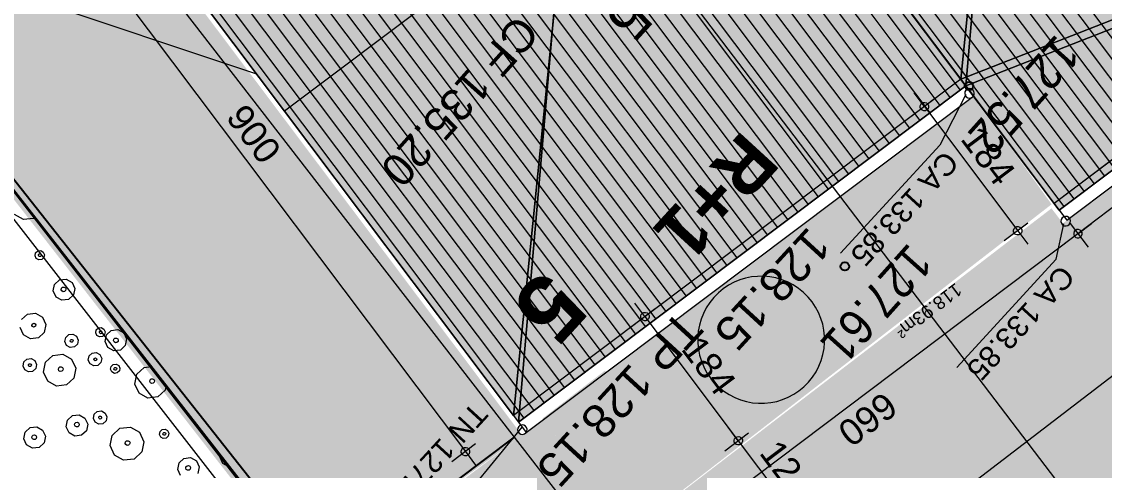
# Model space of a CAD drawing. Header units: metres. Extents: x -2858 to 512, y -1995 to 1252.
# Drawn here: x -535.48 to -522.69, y 375.86 to 381.16 of the extents above; entities that cross this region are included whole.
import ezdxf
from ezdxf.enums import TextEntityAlignment as Align
from ezdxf.lldxf.tags import DXFTag

# ---------------------------------------------------------------- set-up
doc = ezdxf.new("R2010")
doc.units = ezdxf.units.M
doc.header["$PDMODE"] = 33
doc.header["$PDSIZE"] = 0.1
for name, color, linetype in [('Calque commun', 7, 'Continuous'), ('Calque11', 7, 'Continuous'), ('Calque14', 7, 'Continuous'), ('Calque15', 7, 'Continuous'), ('Calque17', 7, 'Continuous'), ('Textes', 7, 'Continuous')]:
    doc.layers.add(name, color=color, linetype=linetype)
doc.styles.add('Arial11', font='arial.ttf', dxfattribs={"height": 0.154626})
doc.styles.add('Arial12', font='arial.ttf', dxfattribs={"width": 0.9, "height": 0.41584})
doc.styles.add('Arial18', font='arial.ttf', dxfattribs={"height": 0.309252})
doc.styles.add('Arial22', font='arial.ttf', dxfattribs={"height": 0.966411})
doc.styles.add('Arial5', font='arialbd.ttf', dxfattribs={"height": 0.618139})
doc.styles.add('Arial6', font='arialbd.ttf', dxfattribs={"height": 0.772674})
doc.styles.add('Arial7', font='arial.ttf', dxfattribs={"height": 0.395842})
doc.styles.add('Arial8', font='arial.ttf', dxfattribs={"height": 0.494803})
tags = doc.linetypes.add('DASHDOT2', pattern=[0.5, 0.25, -0.125, 0, -0.125]).pattern_tags.tags
tags[10:11] = [DXFTag(74, 4), DXFTag(75, 0), DXFTag(340, '0'), DXFTag(46, 1.0), DXFTag(50, 0.0), DXFTag(44, 0.0), DXFTag(45, 0.0)]
tags[8:9] = [DXFTag(74, 4), DXFTag(75, 0), DXFTag(340, '0'), DXFTag(46, 1.0), DXFTag(50, 0.0), DXFTag(44, 0.0), DXFTag(45, 0.0)]
tags[6:7] = [DXFTag(74, 4), DXFTag(75, 0), DXFTag(340, '0'), DXFTag(46, 1.0), DXFTag(50, 0.0), DXFTag(44, 0.0), DXFTag(45, 0.0)]
tags[4:5] = [DXFTag(74, 4), DXFTag(75, 0), DXFTag(340, '0'), DXFTag(46, 1.0), DXFTag(50, 0.0), DXFTag(44, 0.0), DXFTag(45, 0.0)]
tags = doc.linetypes.add('HIDDEN', pattern=[0.375, 0.25, -0.125]).pattern_tags.tags
tags[6:7] = [DXFTag(74, 4), DXFTag(75, 0), DXFTag(340, '0'), DXFTag(46, 1.0), DXFTag(50, 0.0), DXFTag(44, 0.0), DXFTag(45, 0.0)]
tags[4:5] = [DXFTag(74, 4), DXFTag(75, 0), DXFTag(340, '0'), DXFTag(46, 1.0), DXFTag(50, 0.0), DXFTag(44, 0.0), DXFTag(45, 0.0)]
tags = doc.linetypes.add('HIDDEN2', pattern=[0.1875, 0.125, -0.0625]).pattern_tags.tags
tags[6:7] = [DXFTag(74, 4), DXFTag(75, 0), DXFTag(340, '0'), DXFTag(46, 1.0), DXFTag(50, 0.0), DXFTag(44, 0.0), DXFTag(45, 0.0)]
tags[4:5] = [DXFTag(74, 4), DXFTag(75, 0), DXFTag(340, '0'), DXFTag(46, 1.0), DXFTag(50, 0.0), DXFTag(44, 0.0), DXFTag(45, 0.0)]
tags = doc.linetypes.add('HIDDENX2', pattern=[0.75, 0.5, -0.25]).pattern_tags.tags
tags[6:7] = [DXFTag(74, 4), DXFTag(75, 0), DXFTag(340, '0'), DXFTag(46, 1.0), DXFTag(50, 0.0), DXFTag(44, 0.0), DXFTag(45, 0.0)]
tags[4:5] = [DXFTag(74, 4), DXFTag(75, 0), DXFTag(340, '0'), DXFTag(46, 1.0), DXFTag(50, 0.0), DXFTag(44, 0.0), DXFTag(45, 0.0)]

# ---------------------------------------------------------------- blocks, each defined once
blk = doc.blocks.new('hatch4')
at = {"layer": 'Calque commun', "color": 6, "linetype": 'Continuous', "lineweight": 9}
for p, q in [((-20.173, -9.729), (-20.173, -0.529)), ((-20.023, -9.729), (-20.023, -0.529)), ((-19.873, -9.729), (-19.873, -0.529)), ((-19.723, -9.729), (-19.723, -0.529)), ((-19.573, -9.729), (-19.573, -0.529)), ((-19.423, -9.729), (-19.423, -0.529)), ((-19.273, -9.729), (-19.273, -0.529)), ((-19.123, -9.729), (-19.123, -0.529)), ((-18.973, -9.729), (-18.973, -0.529)), ((-18.823, -9.729), (-18.823, -0.529)), ((-18.673, -9.729), (-18.673, -0.529)), ((-18.523, -9.729), (-18.523, -0.529)), ((-18.373, -11.564), (-18.373, -2.364)), ((-18.223, -11.564), (-18.223, -2.364)), ((-18.073, -11.564), (-18.073, -2.364)), ((-17.923, -11.564), (-17.923, -2.364)), ((-17.773, -11.564), (-17.773, -2.364)), ((-17.623, -11.564), (-17.623, -2.364)), ((-17.473, -11.564), (-17.473, -2.364)), ((-17.323, -11.564), (-17.323, -2.364)), ((-17.173, -11.564), (-17.173, -2.364)), ((-17.023, -11.564), (-17.023, -2.364)), ((-16.873, -11.564), (-16.873, -2.364)), ((-16.723, -11.564), (-16.723, -2.364)), ((-16.573, -11.564), (-16.573, -2.364)), ((-16.423, -11.564), (-16.423, -2.364)), ((-16.273, -11.564), (-16.273, -2.364)), ((-16.123, -11.564), (-16.123, -2.364)), ((-15.973, -11.564), (-15.973, -2.364)), ((-15.823, -11.564), (-15.823, -2.364)), ((-15.673, -11.564), (-15.673, -2.364)), ((-15.523, -11.564), (-15.523, -2.364)), ((-15.373, -11.564), (-15.373, -2.364)), ((-15.223, -11.564), (-15.223, -2.364)), ((-15.073, -11.564), (-15.073, -2.364)), ((-14.923, -11.564), (-14.923, -2.364)), ((-14.773, -11.564), (-14.773, -2.364)), ((-14.623, -11.564), (-14.623, -2.364)), ((-14.473, -11.564), (-14.473, -2.364)), ((-14.323, -11.564), (-14.323, -2.364)), ((-14.173, -11.564), (-14.173, -2.364)), ((-14.023, -11.564), (-14.023, -2.364)), ((-13.873, -11.564), (-13.873, -2.364)), ((-13.723, -11.564), (-13.723, -2.364)), ((-13.573, -11.564), (-13.573, -2.364)), ((-13.423, -11.564), (-13.423, -2.364)), ((-13.273, -11.564), (-13.273, -2.364)), ((-13.123, -11.564), (-13.123, -2.364)), ((-12.973, -11.564), (-12.973, -2.364)), ((-12.823, -11.564), (-12.823, -2.364)), ((-12.673, -11.564), (-12.673, -2.364)), ((-12.523, -11.564), (-12.523, -2.364)), ((-12.373, -11.564), (-12.373, -2.364)), ((-12.223, -11.564), (-12.223, -2.364)), ((-12.073, -11.564), (-12.073, -2.364)), ((-11.923, -11.564), (-11.923, -2.364))]:
    blk.add_line(p, q, dxfattribs=at)
at = {"layer": 'Calque commun', "color": 6, "linetype": 'Continuous', "lineweight": 18}
mesh = blk.add_polyface(dxfattribs=at)
corners = [(-18.444, -11.564), (-11.844, -11.564), (-18.444, -9.729), (-18.454, -2.364), (-25.054, -0.529), (-25.054, -9.729), (-11.844, -2.364), (-18.454, -0.529)]
mesh.append_faces([[corners[k] for k in face] for face in [(6, 2, 1)]], dxfattribs={"vtx0": -1, "vtx1": -1, "color": 6})
mesh.append_faces([[corners[k] for k in face] for face in [(3, 4, 5), (3, 5, 2)]], dxfattribs={"vtx0": -1, "vtx2": -1, "color": 6})
mesh.append_faces([[corners[k] for k in face] for face in [(0, 1, 2)]], dxfattribs={"vtx1": -1, "color": 6})
mesh.append_faces([[corners[k] for k in face] for face in [(6, 3, 2)]], dxfattribs={"vtx1": -1, "vtx2": -1, "color": 6})
mesh.append_faces([[corners[k] for k in face] for face in [(3, 7, 4)]], dxfattribs={"vtx2": -1, "color": 6})
blk = doc.blocks.new('toitvilladouble2')
at = {"layer": 'Calque commun', "linetype": 'Continuous', "lineweight": 9}
for color, points in [(23, [(-25.063, -0.529), (-25.054, -5.129), (-18.454, -5.129), (-18.454, -6.964), (-11.844, -6.964), (-11.844, -2.364), (-18.454, -2.364), (-18.454, -0.529)]), (17, [(-11.844, -6.964), (-18.454, -6.964), (-18.454, -5.129), (-25.054, -5.129), (-25.054, -9.729), (-18.454, -9.729), (-18.454, -11.639), (-18.444, -11.564), (-11.844, -11.564)])]:
    blk.add_hatch(color=color, dxfattribs=at).paths.add_polyline_path(points)
at = {"layer": 'Calque commun', "color": 16, "linetype": 'HIDDEN', "lineweight": 18}
for p, q in [((-25.063, -0.629), (-18.454, -0.629)), ((-18.454, -2.464), (-11.844, -2.464))]:
    blk.add_line(p, q, dxfattribs=at)
at = {"layer": 'Calque commun', "color": 6, "linetype": 'Continuous', "lineweight": 18}
for p, q in [((-18.454, -0.529), (-18.454, -9.729)), ((-18.454, -2.364), (-18.454, -2.364)), ((-11.844, -6.964), (-18.454, -6.964))]:
    blk.add_line(p, q, dxfattribs=at)
at = {"layer": 'Calque commun', "color": 0, "linetype": 'ByBlock', "lineweight": -2}
blk.add_blockref('hatch4', (0, 0), dxfattribs=at)
at = {"layer": 'Textes', "color": 9, "linetype": 'ByBlock', "lineweight": -2, "style": 'Arial11'}
blk.add_text('118.93m²', height=0.1546, dxfattribs=at).set_placement((-16.965, -0.629), align=Align.BOTTOM_LEFT)
at = {"layer": 'Calque commun', "color": 16, "linetype": 'Continuous', "lineweight": 9}
mesh = blk.add_polyface(dxfattribs=at)
corners = [(-18.454, -0.379), (-25.063, -0.379), (-25.063, -0.529), (-18.454, -0.529)]
mesh.append_faces([[corners[k] for k in face] for face in [(0, 1, 2, 3)]], dxfattribs={"color": 16})
at = {"layer": 'Calque commun', "color": 9, "linetype": 'Continuous', "lineweight": 18}
mesh = blk.add_polyface(dxfattribs=at)
corners = [(-18.454, -11.464), (-18.454, -9.629), (-11.844, -11.464), (-18.454, -0.629), (-18.454, -2.464), (-25.054, -0.629), (-11.844, -2.464), (-25.063, -9.629)]
mesh.append_faces([[corners[k] for k in face] for face in [(6, 1, 4), (5, 4, 7)]], dxfattribs={"vtx0": -1, "vtx1": -1, "color": 9})
mesh.append_faces([[corners[k] for k in face] for face in [(4, 1, 7)]], dxfattribs={"vtx0": -1, "vtx2": -1, "color": 9})
mesh.append_faces([[corners[k] for k in face] for face in [(0, 1, 2), (3, 4, 5)]], dxfattribs={"vtx1": -1, "color": 9})
mesh.append_faces([[corners[k] for k in face] for face in [(6, 2, 1)]], dxfattribs={"vtx1": -1, "vtx2": -1, "color": 9})
at = {"layer": 'Calque commun', "color": 16, "linetype": 'Continuous', "lineweight": 9}
mesh = blk.add_polyface(dxfattribs=at)
corners = [(-11.844, -2.214), (-18.454, -2.214), (-18.454, -2.364), (-11.844, -2.364)]
mesh.append_faces([[corners[k] for k in face] for face in [(0, 1, 2, 3)]], dxfattribs={"color": 16})
blk = doc.blocks.new('PointTopo_SPE')
at = {"layer": 'Calque commun', "color": 1, "linetype": 'ByBlock', "lineweight": -2}
blk.add_point((0, 0), dxfattribs=at)
blk = doc.blocks.new('geometrebondepartleger')
at = {"layer": 'Calque commun', "color": 3, "linetype": 'HIDDEN', "lineweight": 18}
blk.add_line((127.699, 67.727), (142.028, 145.898), dxfattribs=at)
at = {"layer": 'Calque commun', "color": 10, "linetype": 'DASHDOT2', "lineweight": 18, "flags": 128}
blk.add_lwpolyline([(45.287, 98.087), (42.936, 93.876), (22.492, 69.355), (46.896, 54.821), (60.022, 76.482), (130.155, 64.253), (145.314, 148.376), (109.348, 154.881), (91.263, 130.116), (87.378, 124.832), (86.331, 123.279), (83.811, 118.812), (74.918, 102.586), (72.616, 98.359), (63.065, 85.914), (45.158, 97.961)], close=True, dxfattribs=at)
at = {"layer": 'Calque11', "color": 7, "linetype": 'Continuous', "lineweight": 9}
blk.add_polyline3d([(125.028, 35.908, 79), (133.338, 81.851, 79), (145.314, 148.376, 79)], dxfattribs=at)
at = {"layer": 'Calque17', "color": 1, "linetype": 'Continuous', "lineweight": 9}
for points in [[(125.174, 36.689, 79), (126.529, 44.135, 79), (125.038, 35.943, 79), (126.416, 43.488, 79), (128.681, 56.064, 79), (129.976, 63.134, 79), (132.193, 75.604, 79), (133.338, 81.851, 79), (135.222, 92.341, 79), (136.478, 99.327, 79), (138.173, 108.712, 79), (140.485, 121.463, 79), (141.093, 124.932, 79)], [(125.371, 36.653, 79), (126.725, 44.099, 79), (125.235, 35.908, 79), (126.613, 43.453, 79), (128.878, 56.028, 79), (130.173, 63.099, 79), (132.39, 75.569, 79), (133.535, 81.815, 79), (135.419, 92.306, 79), (136.674, 99.291, 79), (138.369, 108.676, 79), (140.682, 121.427, 79), (141.29, 124.897, 79)]]:
    blk.add_polyline3d(points, dxfattribs=at)
at = {"layer": 'Calque14', "color": 0, "linetype": 'ByBlock', "lineweight": -2}
for p in [(133.569, 123.721, 206.609), (131.002, 123.392, 206.522)]:
    blk.add_blockref('PointTopo_SPE', p, dxfattribs=at)
at = {"layer": 'Calque15', "color": 1, "linetype": 'ByBlock', "lineweight": -2, "style": 'Arial12', "width": 0.9}
for s, p in [('127.61', (132.846, 124.506, 206.609)), ('127.52', (129.847, 124.16, 206.522))]:
    blk.add_text(s, height=0.4158, dxfattribs=at).set_placement(p, align=Align.TOP_LEFT)
blk = doc.blocks.new('new66')
at = {"layer": 'Calque commun', "color": 1, "linetype": 'Continuous', "lineweight": 9}
blk.add_arc((0, 0), 0.5, 0, 359.9994, dxfattribs=at)
blk = doc.blocks.new('DimLine4381')
at = {"layer": 'Calque commun', "color": 1, "linetype": 'Continuous', "lineweight": 9}
for p, q in [((54.733, 115.439), (61.214, 114.19)), ((61.185, 114.043), (61.251, 114.386)), ((61.214, 114.19), (61.41, 114.152))]:
    blk.add_line(p, q, dxfattribs=at)
at = {"layer": 'Calque commun', "color": 1, "linetype": 'Continuous', "lineweight": 9, "xscale": 0.100000013859743, "yscale": 0.100000013859743, "zscale": 0.1000000014901161, "rotation": 349.0875552720082}
blk.add_blockref('new66', (61.214, 114.19), dxfattribs=at)
blk = doc.blocks.new('new67')
at = {"layer": 'Calque commun', "color": 1, "linetype": 'Continuous', "lineweight": 9}
blk.add_arc((0, 0), 0.5, 0, 359.9994, dxfattribs=at)
blk = doc.blocks.new('DimLine4387')
at = {"layer": 'Calque commun', "color": 1, "linetype": 'Continuous', "lineweight": 9}
for p, q in [((61.184, 114.043), (61.252, 114.386)), ((61.214, 114.19), (61.017, 114.229)), ((61.214, 114.19), (67.692, 112.91))]:
    blk.add_line(p, q, dxfattribs=at)
at = {"layer": 'Calque commun', "color": 1, "linetype": 'Continuous', "lineweight": 9, "xscale": 0.1000000076014616, "yscale": 0.1000000076014616, "zscale": 0.1000000076014616, "rotation": 348.8255622485241}
blk.add_blockref('new67', (61.214, 114.19), dxfattribs=at)
at = {"layer": 'Calque commun', "color": 1, "linetype": 'Continuous', "lineweight": 9, "style": 'Arial18'}
blk.add_text('660', height=0.3093, rotation=348.8255, dxfattribs=at).set_placement((64.455, 113.56), align=Align.BOTTOM_CENTER)
blk = doc.blocks.new('new73')
at = {"layer": 'Calque commun', "color": 1, "linetype": 'Continuous', "lineweight": 9}
blk.add_arc((0, 0), 0.5, 0, 359.9994, dxfattribs=at)
blk = doc.blocks.new('new74')
at = {"layer": 'Calque commun', "color": 1, "linetype": 'Continuous', "lineweight": 9}
blk.add_arc((0, 0), 0.5, 0, 359.9994, dxfattribs=at)
blk = doc.blocks.new('DimLine4405')
at = {"layer": 'Calque commun', "color": 1, "linetype": 'Continuous', "lineweight": 9}
for p, q in [((61.662, 113.637), (61.701, 113.833)), ((61.305, 111.837), (61.662, 113.637)), ((61.515, 113.666), (61.859, 113.598)), ((61.158, 111.866), (61.501, 111.798)), ((61.305, 111.837), (61.266, 111.64))]:
    blk.add_line(p, q, dxfattribs=at)
at = {"layer": 'Calque commun', "color": 1, "linetype": 'Continuous', "lineweight": 9, "xscale": 0.1000000055986079, "yscale": 0.1000000055986079, "zscale": 0.1000000055986079, "rotation": 78.77767131967902}
for name, p in [('new74', (61.662, 113.637)), ('new73', (61.305, 111.837))]:
    blk.add_blockref(name, p, dxfattribs=at)
at = {"layer": 'Calque commun', "color": 1, "linetype": 'Continuous', "lineweight": 9, "style": 'Arial18'}
blk.add_text('184', height=0.3093, rotation=78.7777, dxfattribs=at).set_placement((61.474, 112.739), align=Align.BOTTOM_CENTER)
blk = doc.blocks.new('new80')
at = {"layer": 'Calque commun', "color": 1, "linetype": 'Continuous', "lineweight": 9}
blk.add_arc((0, 0), 0.5, 0, 359.9994, dxfattribs=at)
blk = doc.blocks.new('DimLine4423')
at = {"layer": 'Calque commun', "color": 1, "linetype": 'Continuous', "lineweight": 9}
for p, q in [((67.957, 110.517), (67.996, 110.713)), ((66.205, 101.689), (67.957, 110.517)), ((67.81, 110.546), (68.153, 110.478))]:
    blk.add_line(p, q, dxfattribs=at)
at = {"layer": 'Calque commun', "color": 1, "linetype": 'Continuous', "lineweight": 9, "xscale": 0.1000000100067164, "yscale": 0.1000000100067164, "zscale": 0.1000000100067164, "rotation": 78.7776805249605}
blk.add_blockref('new80', (67.957, 110.517), dxfattribs=at)
at = {"layer": 'Calque commun', "color": 1, "linetype": 'Continuous', "lineweight": 9, "style": 'Arial18'}
blk.add_text('900', height=0.3093, rotation=78.7777, dxfattribs=at).set_placement((67.071, 106.105), align=Align.BOTTOM_CENTER)
blk = doc.blocks.new('new87')
at = {"layer": 'Calque commun', "color": 1, "linetype": 'Continuous', "lineweight": 9}
blk.add_arc((0, 0), 0.5, 0, 359.9994, dxfattribs=at)
blk = doc.blocks.new('new88')
at = {"layer": 'Calque commun', "color": 1, "linetype": 'Continuous', "lineweight": 9}
blk.add_arc((0, 0), 0.5, 0, 359.9994, dxfattribs=at)
blk = doc.blocks.new('DimLine4447')
at = {"layer": 'Calque commun', "color": 1, "linetype": 'Continuous', "lineweight": 9}
for p, q in [((65.712, 112.833), (65.751, 113.03)), ((65.354, 111.033), (65.712, 112.833)), ((65.565, 112.863), (65.908, 112.795)), ((65.207, 111.062), (65.551, 110.994)), ((65.354, 111.033), (65.316, 110.837))]:
    blk.add_line(p, q, dxfattribs=at)
at = {"layer": 'Calque commun', "color": 1, "linetype": 'Continuous', "lineweight": 9, "xscale": 0.09999999467967795, "yscale": 0.09999999467967795, "zscale": 0.09999999467967795, "rotation": 78.77754930807889}
for name, p in [('new88', (65.712, 112.833)), ('new87', (65.354, 111.033))]:
    blk.add_blockref(name, p, dxfattribs=at)
at = {"layer": 'Calque commun', "color": 1, "linetype": 'Continuous', "lineweight": 9, "style": 'Arial18'}
blk.add_text('184', height=0.3093, rotation=78.7776, dxfattribs=at).set_placement((65.523, 111.935), align=Align.BOTTOM_CENTER)
blk = doc.blocks.new('new89')
at = {"layer": 'Calque commun', "color": 1, "linetype": 'Continuous', "lineweight": 9}
blk.add_arc((0, 0), 0.5, 0, 359.9994, dxfattribs=at)
blk = doc.blocks.new('new90')
at = {"layer": 'Calque commun', "color": 1, "linetype": 'Continuous', "lineweight": 9}
blk.add_arc((0, 0), 0.5, 0, 359.9994, dxfattribs=at)
blk = doc.blocks.new('DimLine4453')
at = {"layer": 'Calque commun', "color": 1, "linetype": 'Continuous', "lineweight": 9}
for p, q in [((65.952, 114.047), (65.991, 114.243)), ((66.099, 114.017), (65.756, 114.086)), ((65.712, 112.833), (65.952, 114.047)), ((65.565, 112.863), (65.908, 112.795)), ((65.712, 112.833), (65.673, 112.637))]:
    blk.add_line(p, q, dxfattribs=at)
at = {"layer": 'Calque commun', "color": 1, "linetype": 'Continuous', "lineweight": 9, "xscale": 0.1000000056430717, "yscale": 0.1000000056430717, "zscale": 0.1000000056430717, "rotation": 78.77782473560035}
for name, p in [('new90', (65.952, 114.047)), ('new89', (65.712, 112.833))]:
    blk.add_blockref(name, p, dxfattribs=at)
at = {"layer": 'Calque commun', "color": 1, "linetype": 'Continuous', "lineweight": 9, "style": 'Arial18'}
blk.add_text('124', height=0.3093, rotation=78.7778, dxfattribs=at).set_placement((65.822, 113.442), align=Align.BOTTOM_CENTER)
blk = doc.blocks.new('pattern')
at = {"layer": 'Calque commun', "color": 54, "linetype": 'Continuous', "lineweight": 9}
for p, q in [((69.972, 108.476), (69.94, 108.404)), ((69.951, 108.557), (69.955, 108.554)), ((69.955, 108.554), (69.972, 108.476)), ((69.94, 108.404), (69.921, 108.393)), ((70.189, 108.296), (70.257, 108.336)), ((70.157, 108.223), (70.189, 108.296)), ((70.175, 108.146), (70.157, 108.223)), ((70.258, 108.207), (70.265, 108.223)), ((70.262, 108.19), (70.258, 108.207)), ((70.275, 108.179), (70.262, 108.19)), ((70.265, 108.223), (70.28, 108.232)), ((70.28, 108.232), (70.297, 108.23)), ((70.297, 108.23), (70.31, 108.219)), ((70.314, 108.202), (70.307, 108.186)), ((70.31, 108.219), (70.314, 108.202)), ((70.412, 108.199), (70.381, 108.126)), ((70.234, 108.094), (70.175, 108.146)), ((70.313, 108.086), (70.234, 108.094)), ((70.292, 108.177), (70.275, 108.179)), ((70.307, 108.186), (70.292, 108.177)), ((70.381, 108.126), (70.313, 108.086)), ((70.118, 107.731), (70.132, 107.763)), ((70.125, 107.698), (70.118, 107.731)), ((70.151, 107.675), (70.125, 107.698)), ((70.132, 107.763), (70.162, 107.781)), ((70.156, 107.729), (70.16, 107.738)), ((70.158, 107.718), (70.156, 107.729)), ((70.166, 107.712), (70.158, 107.718)), ((70.16, 107.738), (70.169, 107.743)), ((70.162, 107.781), (70.196, 107.778)), ((70.176, 107.711), (70.166, 107.712)), ((70.169, 107.743), (70.179, 107.742)), ((70.185, 107.716), (70.176, 107.711)), ((70.179, 107.742), (70.187, 107.736)), ((70.189, 107.725), (70.185, 107.716)), ((70.216, 107.689), (70.186, 107.671)), ((70.187, 107.736), (70.189, 107.725)), ((70.196, 107.778), (70.222, 107.755)), ((70.229, 107.721), (70.216, 107.689)), ((70.222, 107.755), (70.229, 107.721)), ((70.186, 107.671), (70.151, 107.675)), ((70.354, 107.495), (70.403, 107.609)), ((70.403, 107.609), (70.51, 107.672)), ((70.51, 107.672), (70.633, 107.66)), ((70.633, 107.66), (70.726, 107.578)), ((70.726, 107.578), (70.752, 107.458)), ((70.381, 107.375), (70.354, 107.495)), ((70.515, 107.48), (70.522, 107.496)), ((70.519, 107.463), (70.515, 107.48)), ((70.532, 107.451), (70.519, 107.463)), ((70.522, 107.496), (70.537, 107.504)), ((70.549, 107.45), (70.532, 107.451)), ((70.537, 107.504), (70.554, 107.503)), ((70.564, 107.459), (70.549, 107.45)), ((70.554, 107.503), (70.567, 107.491)), ((70.571, 107.474), (70.564, 107.459)), ((70.567, 107.491), (70.571, 107.474)), ((70.752, 107.458), (70.703, 107.344)), ((69.736, 107.364), (69.781, 107.391)), ((69.781, 107.391), (69.899, 107.379)), ((69.899, 107.379), (69.988, 107.301)), ((69.988, 107.301), (70.014, 107.185)), ((70.474, 107.293), (70.381, 107.375)), ((70.597, 107.281), (70.474, 107.293)), ((70.703, 107.344), (70.597, 107.281)), ((69.777, 107.207), (69.784, 107.223)), ((69.781, 107.19), (69.777, 107.207)), ((69.794, 107.179), (69.781, 107.19)), ((69.784, 107.223), (69.799, 107.232)), ((69.811, 107.177), (69.794, 107.179)), ((69.799, 107.232), (69.816, 107.23)), ((69.826, 107.186), (69.811, 107.177)), ((69.816, 107.23), (69.829, 107.219)), ((69.833, 107.202), (69.826, 107.186)), ((69.829, 107.219), (69.833, 107.202)), ((70.014, 107.185), (69.967, 107.076)), ((69.746, 107.027), (69.685, 107.081)), ((69.967, 107.076), (69.865, 107.016)), ((70.456, 107.042), (70.476, 107.087)), ((70.467, 106.994), (70.456, 107.042)), ((70.476, 107.087), (70.518, 107.112)), ((70.518, 107.112), (70.568, 107.108)), ((70.518, 107.037), (70.522, 107.046)), ((70.521, 107.027), (70.518, 107.037)), ((70.522, 107.046), (70.531, 107.052)), ((70.531, 107.052), (70.542, 107.051)), ((70.542, 107.051), (70.55, 107.044)), ((70.55, 107.044), (70.552, 107.034)), ((70.568, 107.108), (70.605, 107.075)), ((70.605, 107.075), (70.615, 107.027)), ((69.865, 107.016), (69.746, 107.027)), ((70.504, 106.961), (70.467, 106.994)), ((70.553, 106.956), (70.504, 106.961)), ((70.528, 107.02), (70.521, 107.027)), ((70.539, 107.019), (70.528, 107.02)), ((70.548, 107.024), (70.539, 107.019)), ((70.552, 107.034), (70.548, 107.024)), ((70.596, 106.981), (70.553, 106.956)), ((70.615, 107.027), (70.596, 106.981)), ((70.659, 106.904), (70.691, 106.977)), ((70.691, 106.977), (70.759, 107.017)), ((70.759, 107.017), (70.838, 107.01)), ((70.759, 106.903), (70.774, 106.912)), ((70.774, 106.912), (70.791, 106.91)), ((70.791, 106.91), (70.804, 106.899)), ((70.838, 107.01), (70.897, 106.957)), ((70.897, 106.957), (70.914, 106.88)), ((69.93, 106.788), (69.944, 106.819)), ((69.937, 106.754), (69.93, 106.788)), ((69.944, 106.819), (69.973, 106.837)), ((69.969, 106.785), (69.973, 106.794)), ((69.972, 106.775), (69.969, 106.785)), ((69.973, 106.837), (70.008, 106.834)), ((69.973, 106.794), (69.982, 106.8)), ((69.982, 106.8), (69.993, 106.799)), ((69.993, 106.799), (70, 106.792)), ((70.003, 106.782), (69.999, 106.772)), ((70, 106.792), (70.003, 106.782)), ((70.008, 106.834), (70.034, 106.811)), ((70.034, 106.811), (70.041, 106.777)), ((70.677, 106.827), (70.659, 106.904)), ((70.736, 106.775), (70.677, 106.827)), ((70.752, 106.887), (70.759, 106.903)), ((70.756, 106.87), (70.752, 106.887)), ((70.769, 106.859), (70.756, 106.87)), ((70.786, 106.857), (70.769, 106.859)), ((70.801, 106.866), (70.786, 106.857)), ((70.808, 106.882), (70.801, 106.866)), ((70.804, 106.899), (70.808, 106.882)), ((70.883, 106.807), (70.815, 106.767)), ((70.914, 106.88), (70.883, 106.807)), ((69.635, 106.648), (69.703, 106.688)), ((69.703, 106.688), (69.782, 106.681)), ((69.782, 106.681), (69.841, 106.629)), ((69.963, 106.731), (69.937, 106.754)), ((69.998, 106.728), (69.963, 106.731)), ((69.979, 106.768), (69.972, 106.775)), ((69.99, 106.767), (69.979, 106.768)), ((69.999, 106.772), (69.99, 106.767)), ((70.028, 106.745), (69.998, 106.728)), ((70.041, 106.777), (70.028, 106.745)), ((70.815, 106.767), (70.736, 106.775)), ((71.1, 106.627), (71.131, 106.699)), ((71.131, 106.699), (71.2, 106.74)), ((71.2, 106.74), (71.278, 106.732)), ((71.278, 106.732), (71.338, 106.68)), ((71.338, 106.68), (71.355, 106.603)), ((69.603, 106.576), (69.635, 106.648)), ((69.621, 106.498), (69.603, 106.576)), ((69.704, 106.568), (69.711, 106.584)), ((69.707, 106.551), (69.704, 106.568)), ((69.72, 106.54), (69.707, 106.551)), ((69.711, 106.584), (69.725, 106.593)), ((69.738, 106.538), (69.72, 106.54)), ((69.725, 106.593), (69.743, 106.591)), ((69.752, 106.547), (69.738, 106.538)), ((69.743, 106.591), (69.756, 106.58)), ((69.759, 106.563), (69.752, 106.547)), ((69.756, 106.58), (69.759, 106.563)), ((69.858, 106.551), (69.827, 106.479)), ((69.841, 106.629), (69.858, 106.551)), ((69.983, 106.537), (70.003, 106.583)), ((69.994, 106.489), (69.983, 106.537)), ((70.003, 106.583), (70.045, 106.608)), ((70.044, 106.535), (70.048, 106.545)), ((70.046, 106.525), (70.044, 106.535)), ((70.045, 106.608), (70.094, 106.603)), ((70.048, 106.545), (70.057, 106.55)), ((70.057, 106.55), (70.067, 106.549)), ((70.067, 106.549), (70.075, 106.542)), ((70.077, 106.532), (70.073, 106.522)), ((70.075, 106.542), (70.077, 106.532)), ((70.094, 106.603), (70.131, 106.57)), ((70.131, 106.57), (70.142, 106.522)), ((71.117, 106.55), (71.1, 106.627)), ((71.176, 106.497), (71.117, 106.55)), ((71.2, 106.611), (71.207, 106.627)), ((71.204, 106.594), (71.2, 106.611)), ((71.217, 106.583), (71.204, 106.594)), ((71.207, 106.627), (71.222, 106.636)), ((71.234, 106.581), (71.217, 106.583)), ((71.222, 106.636), (71.239, 106.634)), ((71.249, 106.59), (71.234, 106.581)), ((71.239, 106.634), (71.252, 106.623)), ((71.256, 106.606), (71.249, 106.59)), ((71.252, 106.623), (71.256, 106.606)), ((71.323, 106.53), (71.255, 106.49)), ((71.355, 106.603), (71.323, 106.53)), ((69.68, 106.446), (69.621, 106.498)), ((69.759, 106.439), (69.68, 106.446)), ((69.727, 106.37), (69.741, 106.402)), ((69.741, 106.402), (69.771, 106.419)), ((69.827, 106.479), (69.759, 106.439)), ((69.771, 106.419), (69.805, 106.416)), ((69.805, 106.416), (69.831, 106.393)), ((70.031, 106.456), (69.994, 106.489)), ((70.08, 106.452), (70.031, 106.456)), ((70.054, 106.518), (70.046, 106.525)), ((70.064, 106.517), (70.054, 106.518)), ((70.073, 106.522), (70.064, 106.517)), ((70.123, 106.477), (70.08, 106.452)), ((70.142, 106.522), (70.123, 106.477)), ((70.246, 106.323), (70.293, 106.432)), ((70.293, 106.432), (70.395, 106.492)), ((70.395, 106.492), (70.513, 106.481)), ((70.513, 106.481), (70.602, 106.402)), ((70.602, 106.402), (70.628, 106.287)), ((71.255, 106.49), (71.176, 106.497)), ((69.735, 106.336), (69.727, 106.37)), ((69.761, 106.313), (69.735, 106.336)), ((69.795, 106.31), (69.761, 106.313)), ((69.763, 106.37), (69.767, 106.379)), ((69.765, 106.359), (69.763, 106.37)), ((69.773, 106.353), (69.765, 106.359)), ((69.767, 106.379), (69.776, 106.384)), ((69.783, 106.352), (69.773, 106.353)), ((69.776, 106.384), (69.786, 106.383)), ((69.792, 106.357), (69.783, 106.352)), ((69.786, 106.383), (69.794, 106.377)), ((69.797, 106.366), (69.792, 106.357)), ((69.794, 106.377), (69.797, 106.366)), ((69.825, 106.328), (69.795, 106.31)), ((69.839, 106.359), (69.825, 106.328)), ((69.831, 106.393), (69.839, 106.359)), ((70.272, 106.207), (70.246, 106.323)), ((70.391, 106.309), (70.398, 106.325)), ((70.395, 106.292), (70.391, 106.309)), ((70.408, 106.28), (70.395, 106.292)), ((70.398, 106.325), (70.413, 106.333)), ((70.425, 106.279), (70.408, 106.28)), ((70.413, 106.333), (70.43, 106.332)), ((70.44, 106.288), (70.425, 106.279)), ((70.43, 106.332), (70.443, 106.32)), ((70.447, 106.303), (70.44, 106.288)), ((70.443, 106.32), (70.447, 106.303)), ((70.628, 106.287), (70.581, 106.178)), ((70.005, 106.185), (70.025, 106.231)), ((70.016, 106.137), (70.005, 106.185)), ((70.025, 106.231), (70.067, 106.256)), ((70.067, 106.256), (70.116, 106.251)), ((70.067, 106.18), (70.071, 106.19)), ((70.069, 106.17), (70.067, 106.18)), ((70.077, 106.163), (70.069, 106.17)), ((70.071, 106.19), (70.08, 106.195)), ((70.087, 106.162), (70.077, 106.163)), ((70.08, 106.195), (70.09, 106.194)), ((70.096, 106.168), (70.087, 106.162)), ((70.09, 106.194), (70.098, 106.187)), ((70.1, 106.177), (70.096, 106.168)), ((70.098, 106.187), (70.1, 106.177)), ((70.116, 106.251), (70.153, 106.218)), ((70.164, 106.17), (70.144, 106.125)), ((70.153, 106.218), (70.164, 106.17)), ((70.361, 106.129), (70.272, 106.207)), ((70.581, 106.178), (70.479, 106.117)), ((70.053, 106.104), (70.016, 106.137)), ((70.102, 106.1), (70.053, 106.104)), ((70.144, 106.125), (70.102, 106.1)), ((70.479, 106.117), (70.361, 106.129)), ((70.549, 106.01), (70.569, 106.056)), ((70.569, 106.056), (70.611, 106.081)), ((70.611, 106.081), (70.661, 106.076)), ((70.611, 106.005), (70.615, 106.015)), ((70.615, 106.015), (70.624, 106.02)), ((70.624, 106.02), (70.635, 106.019)), ((70.635, 106.019), (70.643, 106.012)), ((70.661, 106.076), (70.698, 106.043)), ((70.698, 106.043), (70.708, 105.995)), ((70.56, 105.962), (70.549, 106.01)), ((70.597, 105.929), (70.56, 105.962)), ((70.646, 105.925), (70.597, 105.929)), ((70.614, 105.995), (70.611, 106.005)), ((70.621, 105.988), (70.614, 105.995)), ((70.632, 105.987), (70.621, 105.988)), ((70.641, 105.993), (70.632, 105.987)), ((70.645, 106.002), (70.641, 105.993)), ((70.643, 106.012), (70.645, 106.002)), ((70.689, 105.95), (70.646, 105.925)), ((70.708, 105.995), (70.689, 105.95)), ((69.567, 105.722), (69.598, 105.794)), ((69.598, 105.794), (69.666, 105.834)), ((69.666, 105.834), (69.745, 105.827)), ((69.745, 105.827), (69.804, 105.775)), ((69.804, 105.775), (69.822, 105.697)), ((70.106, 105.737), (70.144, 105.824)), ((70.144, 105.824), (70.226, 105.872)), ((70.226, 105.872), (70.32, 105.863)), ((70.32, 105.863), (70.391, 105.8)), ((70.391, 105.8), (70.412, 105.708)), ((69.584, 105.644), (69.567, 105.722)), ((69.643, 105.592), (69.584, 105.644)), ((69.667, 105.706), (69.674, 105.722)), ((69.671, 105.689), (69.667, 105.706)), ((69.684, 105.677), (69.671, 105.689)), ((69.674, 105.722), (69.689, 105.73)), ((69.701, 105.676), (69.684, 105.677)), ((69.689, 105.73), (69.706, 105.729)), ((69.716, 105.685), (69.701, 105.676)), ((69.706, 105.729), (69.719, 105.717)), ((69.723, 105.7), (69.716, 105.685)), ((69.719, 105.717), (69.723, 105.7)), ((69.822, 105.697), (69.79, 105.625)), ((70.127, 105.644), (70.106, 105.737)), ((70.198, 105.581), (70.127, 105.644)), ((70.222, 105.725), (70.228, 105.738)), ((70.225, 105.712), (70.222, 105.725)), ((70.236, 105.703), (70.225, 105.712)), ((70.228, 105.738), (70.24, 105.745)), ((70.25, 105.701), (70.236, 105.703)), ((70.24, 105.745), (70.254, 105.744)), ((70.261, 105.708), (70.25, 105.701)), ((70.254, 105.744), (70.264, 105.735)), ((70.267, 105.721), (70.261, 105.708)), ((70.264, 105.735), (70.267, 105.721)), ((70.412, 105.708), (70.374, 105.62)), ((69.722, 105.585), (69.643, 105.592)), ((69.79, 105.625), (69.722, 105.585)), ((70.292, 105.572), (70.198, 105.581)), ((69.527, 105.23), (69.541, 105.262)), ((69.541, 105.262), (69.571, 105.279)), ((69.571, 105.279), (69.605, 105.276)), ((69.605, 105.276), (69.631, 105.253)), ((69.631, 105.253), (69.639, 105.219)), ((69.535, 105.196), (69.527, 105.23)), ((69.561, 105.173), (69.535, 105.196)), ((69.595, 105.17), (69.561, 105.173)), ((69.565, 105.227), (69.569, 105.237)), ((69.567, 105.217), (69.565, 105.227)), ((69.575, 105.21), (69.567, 105.217)), ((69.569, 105.237), (69.578, 105.242)), ((69.585, 105.209), (69.575, 105.21)), ((69.578, 105.242), (69.588, 105.241)), ((69.594, 105.214), (69.585, 105.209)), ((69.588, 105.241), (69.596, 105.234)), ((69.598, 105.224), (69.594, 105.214)), ((69.625, 105.188), (69.595, 105.17)), ((69.596, 105.234), (69.598, 105.224)), ((69.639, 105.219), (69.625, 105.188)), ((69.288, 104.88), (69.309, 104.878)), ((69.309, 104.878), (69.398, 104.799)), ((69.398, 104.799), (69.423, 104.683))]:
    blk.add_line(p, q, dxfattribs=at)
at = {"layer": 'Calque commun', "color": 7, "linetype": 'Continuous', "lineweight": 9}
mesh = blk.add_polyface(dxfattribs=at)
corners = [(70.85, 113.541), (53.835, 19.169), (74.728, 106.324), (76.043, 113.598), (74.769, 106.176), (58.808, 18.27), (114.17, 105.207), (114.17, 98.539)]
mesh.append_faces([[corners[k] for k in face] for face in [(3, 4, 6)]], dxfattribs={"vtx0": -1, "vtx1": -1, "color": 7})
mesh.append_faces([[corners[k] for k in face] for face in [(3, 2, 4)]], dxfattribs={"vtx0": -1, "vtx2": -1, "color": 7})
mesh.append_faces([[corners[k] for k in face] for face in [(5, 2, 1)]], dxfattribs={"vtx1": -1, "color": 7})
mesh.append_faces([[corners[k] for k in face] for face in [(0, 1, 2), (3, 0, 2)]], dxfattribs={"vtx1": -1, "vtx2": -1, "color": 7})
mesh.append_faces([[corners[k] for k in face] for face in [(4, 7, 6)]], dxfattribs={"vtx2": -1, "color": 7})

msp = doc.modelspace()

# ---------------------------------------------------------------- hatches: boundary and pattern name
at = {"layer": 'Calque commun', "linetype": 'HIDDEN2', "lineweight": 9}
h = msp.add_hatch(color=41, dxfattribs=at)
h.paths.add_polyline_path([(-497.585, 482.561), (-498.434, 486.929), (-498.463, 486.924)])
h.paths.add_polyline_path([(-539.453, 425.726), (-538.342, 424.277), (-537.431, 424.981), (-537.451, 424.941), (-537.418, 424.965), (-536.927, 424.332), (-540.571, 421.557), (-541.17, 422.356), (-541.227, 422.311), (-540.571, 421.557), (-544.502, 418.463), (-548.81, 415.129), (-549.444, 415.991), (-548.977, 416.353), (-549.929, 417.608), (-553.064, 415.203), (-553.064, 415.195), (-551.93, 413.739), (-551.903, 413.735), (-551.919, 413.725), (-549.692, 410.865), (-548.911, 411.471), (-547.07, 412.897), (-547.701, 413.711), (-536.601, 422.324), (-537.813, 421.372), (-538.542, 419.443), (-537.91, 418.432), (-536.918, 417.434), (-536.025, 416.676), (-535.134, 416.181), (-534.229, 415.691), (-532.621, 415.256), (-531.611, 415.189), (-530.795, 415.166), (-529.294, 415.308), (-528.912, 416.154), (-527.39, 415.528), (-525.333, 419.945), (-522.252, 400.542), (-522.235, 400.565), (-520.639, 394.779), (-520.086, 392.843), (-520.491, 392.534), (-522.187, 394.633), (-522.55, 395.074), (-522.543, 395.073), (-525.835, 399.146), (-530.427, 395.604), (-531.256, 396.678), (-532.683, 395.586), (-533.188, 395.193), (-534.964, 393.874), (-534.964, 393.874), (-534.964, 393.874), (-534.966, 393.875), (-535.908, 395.139), (-530.691, 399.181), (-529.748, 397.918), (-529.677, 397.973), (-529.656, 397.93), (-532.682, 395.585), (-530.732, 393.048), (-526.808, 396.088), (-526.124, 396.646), (-521.029, 390.193), (-519.224, 391.263), (-518.351, 389.665), (-514.499, 384.264), (-527.158, 374.56), (-527.863, 375.473), (-523.312, 378.999), (-524.233, 380.279), (-528.573, 377.016), (-528.362, 376.741), (-529.1, 376.176), (-529.316, 376.457), (-530.262, 375.746), (-529.296, 374.44), (-529.312, 374.464), (-528.571, 373.503), (-527.384, 371.945), (-528.989, 370.723), (-527.368, 371.924), (-528.981, 370.71), (-525.501, 366.254), (-525.499, 366.257), (-525.5, 366.254), (-524.27, 366.229), (-522.997, 366.362), (-521.399, 366.716), (-520.748, 367.102), (-519.905, 367.6), (-521.529, 369.638), (-520.445, 370.502), (-522.907, 373.592), (-525.079, 371.895), (-525.87, 372.972), (-525.931, 373.051), (-526.013, 373.118), (-513.47, 382.772), (-512.345, 381.242), (-512.434, 381.218), (-509.972, 382.967), (-509.972, 382.971), (-509.123, 383.567), (-501.08, 389.458), (-499.413, 390.733), (-499.777, 391.929), (-500.234, 393.449), (-506.528, 391.465), (-505.723, 388.685), (-505.723, 388.685), (-505.807, 389.073), (-505.604, 388.376), (-510.974, 384.442), (-515.899, 391.393), (-515.883, 391.404), (-517.399, 394.285), (-518.059, 396.653), (-518.4, 397.879), (-519.576, 402.855), (-521.662, 415.775), (-522.392, 421.25), (-523.31, 423.849), (-525.28, 429.038), (-526.014, 430.694), (-526.604, 432.022), (-528.906, 440.523), (-528.846, 443.269), (-527.759, 445.78), (-526.185, 447.538), (-514.509, 456.806), (-514.416, 456.867), (-510.182, 459.323), (-510.166, 459.249), (-509.692, 457.392), (-508.494, 458.014), (-508.664, 458.684), (-490.452, 462.922), (-490.777, 464.271), (-504.571, 460.998), (-505.34, 464.113), (-507.553, 463.536), (-507.523, 463.586), (-507.553, 463.578), (-508.044, 465.866), (-505.894, 466.347), (-505.884, 466.305), (-505.884, 466.305), (-505.875, 466.321), (-505.887, 466.352), (-505.853, 466.36), (-505.831, 466.401), (-505.871, 466.392), (-506.252, 467.873), (-510.315, 466.969), (-509.364, 463.014), (-509.333, 463.064), (-509.304, 462.949), (-511.335, 462.103), (-512.966, 461.353), (-513.955, 460.798), (-515.927, 459.317), (-515.927, 459.317), (-515.932, 459.326), (-528.855, 449.345), (-530.887, 446.944), (-532.012, 443.779), (-531.902, 439.812), (-534.467, 440.811), (-538.064, 443.833), (-538.134, 443.923), (-539.084, 443.021), (-539.084, 443.021), (-539.008, 442.929), (-535.172, 439.69), (-532.373, 438.601), (-531.582, 438.379), (-529.781, 431.784), (-526.829, 424.652), (-527.593, 422.96), (-534.448, 426.014), (-536.091, 428.295), (-536.885, 427.689), (-536.923, 427.645)])
h.paths.add_polyline_path([(-526.567, 370.745), (-526.567, 370.745), (-526.688, 370.904), (-525.2, 372.054), (-525.079, 371.895), (-526.408, 370.867), (-523.967, 367.76), (-522.839, 368.632), (-522.75, 368.7), (-522.628, 368.545), (-523.995, 367.467), (-524.121, 367.623), (-524.125, 367.637)], flags=16)
h.paths.add_polyline_path([(-525.345, 420.021), (-525.339, 419.984), (-525.39, 420.04)], flags=16)
h.paths.add_polyline_path([(-533.328, 421.383), (-532.508, 423.2), (-532.475, 423.185), (-532.412, 423.322), (-528.699, 421.671), (-528.769, 421.515), (-528.325, 421.321), (-528.334, 421.318), (-528.769, 421.515), (-529.591, 419.693), (-529.591, 419.693), (-530.421, 417.854), (-530.476, 417.737), (-534.21, 419.431), (-533.977, 419.93)], flags=16)
h.paths.add_polyline_path([(-494.263, 379.896), (-494.19, 379.794), (-494.11, 379.942)])
at = {"layer": 'Calque commun', "linetype": 'Continuous', "lineweight": 9}
msp.add_hatch(color=61, dxfattribs=at).paths.add_polyline_path([(-531.006, 373.2), (-529.361, 374.453), (-530.321, 375.719), (-529.565, 376.269), (-535.229, 383.802), (-530.018, 387.881), (-528.888, 386.367), (-522.836, 390.932), (-526.727, 395.936), (-538.114, 387.085), (-538.232, 387.215), (-534.764, 389.952), (-536.567, 392.306), (-540.071, 389.589), (-545.865, 397.065), (-540.648, 401.162), (-544.617, 406.434), (-552.318, 400.55)])
h = msp.add_hatch(color=71, dxfattribs=at)
h.paths.add_polyline_path([(-518.076, 382.969), (-517.897, 382.746), (-523.179, 378.774), (-523.313, 378.951), (-527.88, 375.448), (-527.176, 374.535), (-514.516, 384.238), (-518.369, 389.639), (-519.241, 391.238), (-521.046, 390.168), (-526.141, 396.62), (-526.826, 396.062), (-526.727, 395.936), (-522.836, 390.932), (-523.631, 390.315)])
h.paths.add_polyline_path([(-518.868, 385.055), (-518.303, 384.317), (-518.308, 384.313), (-517.742, 383.576), (-518.197, 383.227), (-518.763, 383.964), (-518.758, 383.968), (-519.324, 384.705)], flags=16)
h.paths.add_polyline_path([(-520.546, 392.585), (-520.104, 392.818), (-520.655, 394.748), (-522.567, 395.049)])

# ---------------------------------------------------------------- linework, layer by layer
at = {"layer": 'Calque commun', "color": 7, "linetype": 'DASHDOT2', "lineweight": 18}
msp.add_line((-504.482, 351.074), (-563.285, 428.331), dxfattribs=at)
at = {"layer": 'Calque commun', "color": 160, "linetype": 'ByBlock', "lineweight": -2}
for p, q in [((-530.86, 373.332), (-540.483, 385.504)), ((-529.659, 376.249), (-530.347, 375.732))]:
    msp.add_line(p, q, dxfattribs=at)
at = {"layer": 'Calque commun', "color": 7, "linetype": 'Continuous', "lineweight": 9}
for p, q in [((-514.006, 383.564), (-526.582, 373.912)), ((-532.701, 380.536), (-538.045, 382.324)), ((-524.325, 380.294), (-524.632, 379.699)), ((-524.632, 379.699), (-525.804, 378.42)), ((-523.26, 378.35), (-523.169, 378.769)), ((-524.432, 377.071), (-523.26, 378.35)), ((-530.172, 375.628), (-529.564, 376.365))]:
    msp.add_line(p, q, dxfattribs=at)
at = {"layer": 'Calque commun', "color": 3, "linetype": 'HIDDENX2', "lineweight": 18, "extrusion": (0, 0, -1)}
msp.add_arc((494.528, 544.142), 162.647, 258.82345, 321.39697, dxfattribs=at)
msp.add_arc((494.528, 544.142), 162.647, 258.82345, 321.39697, dxfattribs=at)
msp.add_arc((494.528, 544.142), 162.647, 258.82345, 321.39697, dxfattribs=at)
at = {"layer": 'Calque commun', "color": 7, "linetype": 'Continuous', "lineweight": 18}
for centre in [(-524.282, 380.31), (-523.145, 378.8), (-529.564, 376.338)]:
    msp.add_arc(centre, 0.0566, 318.1618, 318.1612, dxfattribs=at)
at = {"layer": 'Calque commun', "color": 7, "linetype": 'HIDDEN2', "lineweight": 9}
msp.add_arc((-526.743, 377.399), 0.75, 318.1618, 318.1612, dxfattribs=at)
at = {"layer": 'Calque commun', "color": 43, "linetype": 'Continuous', "lineweight": 9, "true_color": 0xdfbd75}
msp.add_trace([(-529.325, 376.469), (-529.1, 376.176), (-528.587, 377.035), (-528.362, 376.741)], dxfattribs=at)

# ---------------------------------------------------------------- block references
at = {"layer": 'Calque commun', "color": 0, "linetype": 'ByBlock', "lineweight": -2}
for name, p, rotation in [('geometrebondepartleger', (-528.836, 560.304), 228.1617603435354), ('pattern', (-567.245, 500.426), 228.1617603435354), ('toitvilladouble2', (-537.655, 367.417), 216.9394415829903)]:
    msp.add_blockref(name, p, dxfattribs=dict(at, rotation=rotation))
at = {"layer": 'Calque commun', "color": 1, "linetype": 'Continuous', "lineweight": 9, "rotation": 228.1617603435354}
for name in ['DimLine4381', 'DimLine4423', 'DimLine4405', 'DimLine4387', 'DimLine4447', 'DimLine4453']:
    msp.add_blockref(name, (-567.245, 500.426), dxfattribs=at)

# ---------------------------------------------------------------- texts
at = {"layer": 'Textes', "color": 5, "linetype": 'ByBlock', "lineweight": -2}
for s, height, rotation, style, p in [('NIV RDC 128.15', 0.4948, 227.4939, 'Arial8', (-525.246, 385.115)), ('R+1', 0.6181, 227.494, 'Arial5', (-527.092, 380.012)), ('CA 133.85', 0.2534, 227.4939, 'Arial18', (-524.632, 379.699)), ('128.15', 0.3958, 227.4938, 'Arial7', (-526.27, 378.831)), ('5', 0.773, 227.494, 'Arial6', (-529.489, 378.413)), ('CA 133.85', 0.2534, 227.4939, 'Arial18', (-523.26, 378.35)), ('TP 128.15', 0.3958, 227.4938, 'Arial7', (-527.787, 377.854)), ('TN 127.60', 0.2534, 227.4939, 'Arial18', (-530.196, 376.728))]:
    msp.add_text(s, height=height, rotation=rotation, dxfattribs=dict(at, style=style)).set_placement(p, align=Align.BOTTOM_LEFT)
at = {"layer": 'Textes', "color": 1, "linetype": 'ByBlock', "lineweight": -2, "style": 'Arial22'}
msp.add_text('CF 135.20', height=0.3775, rotation=228.1618, dxfattribs=at).set_placement((-529.704, 381.335), align=Align.BOTTOM_LEFT)

doc.saveas('drawing.dxf')
